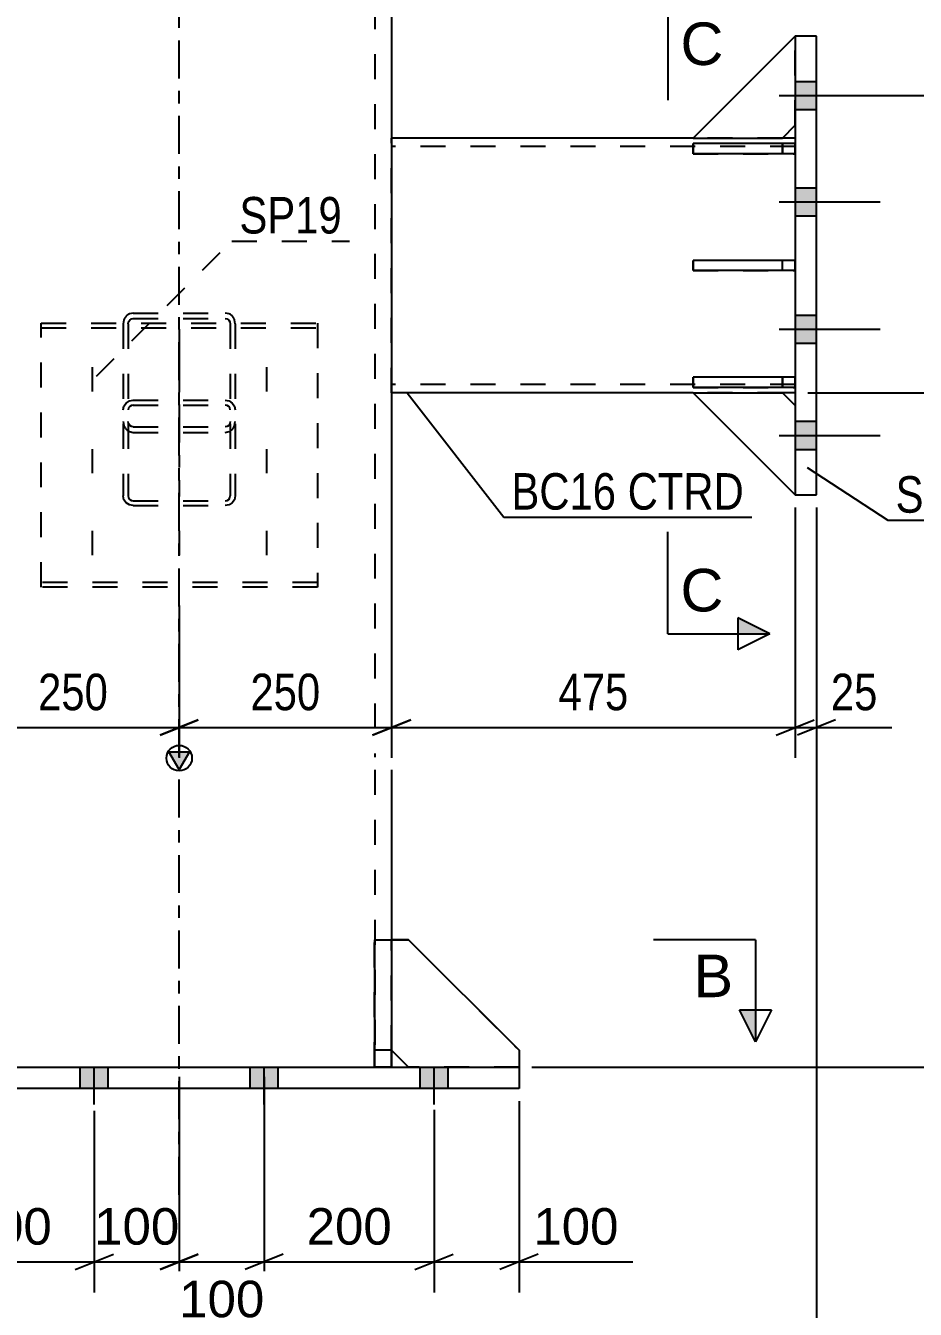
# Model space of a CAD drawing. Header units: millimetres. Extents: x 0 to 2086, y 0 to 594.
# Drawn here: x 147.3 to 217.1, y 198.7 to 299.5 of the extents above; entities that cross this region are included whole.
import ezdxf

# ---------------------------------------------------------------- set-up
doc = ezdxf.new("R2010")
doc.units = ezdxf.units.MM
doc.linetypes.add('DXK_LINE_DOT2', pattern=[3.9198, 1.9599, -1.9599])
doc.linetypes.add('DXK_LINE_DOT3', pattern=[5.9187, 2.979, -0.9799, 0.9799, -0.9799])
doc.styles.add('Arial', font='arial.ttf', dxfattribs={"height": 0.2})
doc.styles.add('Arial Narrow', font='ARIALN.TTF', dxfattribs={"height": 0.2})

# ---------------------------------------------------------------- blocks, each defined once
blk = doc.blocks.new('Part-284858482-1341 - 1225')
at = {"color": 2, "linetype": 'Continuous'}
for p, q in [((132.7, 216.05), (132.7, 217.72)), ((132.7, 217.72), (186.03, 217.72)), ((186.03, 217.72), (186.03, 216.05)), ((186.03, 216.05), (132.7, 216.05))]:
    blk.add_line(p, q, dxfattribs=at)
blk = doc.blocks.new('Part-284858482-1323 - 1225')
at = {"color": 7, "linetype": 'DXK_LINE_DOT2'}
for p, q in [((174.69, 217.72), (174.69, 227.72)), ((174.69, 227.72), (176.03, 227.72)), ((176.03, 227.72), (176.03, 217.72)), ((176.03, 219.05), (174.69, 219.05)), ((176.03, 217.72), (174.69, 217.72))]:
    blk.add_line(p, q, dxfattribs=at)
blk = doc.blocks.new('Part-284858482-1386 - 1225')
at = {"color": 7, "linetype": 'DXK_LINE_DOT2'}
for p, q in [((199.69, 270.64), (206.69, 270.64)), ((207.69, 262.64), (199.69, 270.64)), ((206.69, 270.64), (207.69, 269.64)), ((207.69, 269.64), (207.69, 262.64))]:
    blk.add_line(p, q, dxfattribs=at)
blk = doc.blocks.new('Part-284858482-1322 - 1225')
at = {"color": 2, "linetype": 'Continuous'}
for p, q in [((177.36, 227.72), (176.03, 227.72)), ((186.03, 219.05), (177.36, 227.72)), ((177.36, 217.72), (176.03, 219.05)), ((186.03, 219.05), (186.03, 217.72))]:
    blk.add_line(p, q, dxfattribs=at)
at = {"color": 7, "linetype": 'DXK_LINE_DOT2'}
for p, q in [((176.03, 219.05), (176.03, 227.72)), ((186.03, 217.72), (177.36, 217.72))]:
    blk.add_line(p, q, dxfattribs=at)
blk = doc.blocks.new('Part-284858482-1383 - 1225')
at = {"color": 2, "linetype": 'Continuous'}
for p, q in [((207.69, 298.64), (199.69, 290.64)), ((206.69, 290.64), (207.69, 291.64)), ((199.69, 290.64), (206.69, 290.64))]:
    blk.add_line(p, q, dxfattribs=at)
at = {"color": 7, "linetype": 'DXK_LINE_DOT2'}
blk.add_line((207.69, 291.64), (207.69, 298.64), dxfattribs=at)
blk = doc.blocks.new('Part-284858482-1384 - 1225')
at = {"color": 7, "linetype": 'DXK_LINE_DOT2'}
for p, q in [((207.69, 298.64), (199.69, 290.64)), ((207.69, 291.64), (207.69, 298.64)), ((206.69, 290.64), (207.69, 291.64)), ((199.69, 290.64), (206.69, 290.64))]:
    blk.add_line(p, q, dxfattribs=at)
blk = doc.blocks.new('Part-284858482-1385 - 1225')
at = {"color": 2, "linetype": 'Continuous'}
for p, q in [((199.69, 270.64), (206.69, 270.64)), ((199.69, 270.64), (207.69, 262.64)), ((206.69, 270.64), (207.69, 269.64))]:
    blk.add_line(p, q, dxfattribs=at)
at = {"color": 7, "linetype": 'DXK_LINE_DOT2'}
blk.add_line((207.69, 269.64), (207.69, 262.64), dxfattribs=at)
blk = doc.blocks.new('Part-284858482-1325 - 1225')
at = {"color": 2, "linetype": 'Continuous'}
for p, q in [((174.69, 227.72), (174.69, 217.72)), ((174.69, 227.72), (176.03, 227.72)), ((176.03, 227.72), (176.03, 217.72)), ((176.03, 219.05), (174.69, 219.05)), ((174.69, 217.72), (176.03, 217.72))]:
    blk.add_line(p, q, dxfattribs=at)
blk = doc.blocks.new('Part-284858482-1342 - 1225')
at = {"linetype": 'Continuous'}
blk.add_hatch(color=2, dxfattribs=at).paths.add_polyline_path([(159.36, 241.08), (158.56, 242.48), (160.16, 242.48)])
at = {"color": 7, "linetype": 'DXK_LINE_DOT3'}
for p, q in [((159.36, 242.05), (159.36, 514.97)), ((159.36, 207.72), (159.36, 241.05))]:
    blk.add_line(p, q, dxfattribs=at)
at = {"color": 7, "linetype": 'DXK_LINE_DOT2'}
for p, q in [((174.7, 504.97), (174.7, 242.05)), ((174.7, 241.05), (174.7, 217.72)), ((176.03, 227.72), (176.03, 219.05)), ((142.7, 217.72), (176.03, 217.72))]:
    blk.add_line(p, q, dxfattribs=at)
at = {"color": 2, "linetype": 'Continuous'}
for p, q in [((176.03, 504.97), (176.03, 242.05)), ((159.36, 241.08), (158.56, 242.48)), ((158.56, 242.48), (160.16, 242.48)), ((160.16, 242.48), (159.36, 241.08)), ((176.03, 241.05), (176.03, 227.72)), ((176.03, 217.72), (176.03, 219.05))]:
    blk.add_line(p, q, dxfattribs=at)
blk.add_circle((159.36, 241.98), 1, dxfattribs=at)
blk = doc.blocks.new('Bolt-284858482-1345 - 1225')
at = {"linetype": 'Continuous'}
for points in [[(207.69, 295.07), (207.69, 292.87), (209.36, 292.87), (209.36, 295.07)], [(207.69, 295.07), (207.69, 292.87), (209.36, 292.87), (209.36, 295.07)], [(207.69, 295.07), (207.69, 292.87), (209.36, 292.87), (209.36, 295.07)], [(207.69, 286.74), (207.69, 284.54), (209.36, 284.54), (209.36, 286.74)], [(207.69, 286.74), (207.69, 284.54), (209.36, 284.54), (209.36, 286.74)], [(207.69, 276.74), (207.69, 274.54), (209.36, 274.54), (209.36, 276.74)], [(207.69, 276.74), (207.69, 274.54), (209.36, 274.54), (209.36, 276.74)], [(207.69, 268.41), (207.69, 266.21), (209.36, 266.21), (209.36, 268.41)], [(207.69, 268.41), (207.69, 266.21), (209.36, 266.21), (209.36, 268.41)], [(207.69, 268.41), (207.69, 266.21), (209.36, 266.21), (209.36, 268.41)]]:
    blk.add_hatch(color=1, dxfattribs=at).paths.add_polyline_path(points)
at = {"color": 1, "linetype": 'Continuous'}
for p, q in [((207.69, 295.07), (209.36, 295.07)), ((207.69, 295.07), (209.36, 295.07)), ((207.69, 295.07), (209.36, 295.07)), ((206.43, 293.97), (214.36, 293.97)), ((206.43, 293.97), (214.36, 293.97)), ((206.43, 293.97), (214.36, 293.97)), ((207.69, 292.87), (209.36, 292.87)), ((207.69, 292.87), (209.36, 292.87)), ((207.69, 292.87), (209.36, 292.87)), ((207.69, 286.74), (209.36, 286.74)), ((207.69, 286.74), (209.36, 286.74)), ((206.43, 285.64), (214.36, 285.64)), ((206.43, 285.64), (214.36, 285.64)), ((207.69, 284.54), (209.36, 284.54)), ((207.69, 284.54), (209.36, 284.54)), ((207.69, 276.74), (209.36, 276.74)), ((207.69, 276.74), (209.36, 276.74)), ((206.43, 275.64), (214.36, 275.64)), ((206.43, 275.64), (214.36, 275.64)), ((207.69, 274.54), (209.36, 274.54)), ((207.69, 274.54), (209.36, 274.54)), ((207.69, 268.41), (209.36, 268.41)), ((207.69, 268.41), (209.36, 268.41)), ((207.69, 268.41), (209.36, 268.41)), ((206.43, 267.31), (214.36, 267.31)), ((206.43, 267.31), (214.36, 267.31)), ((206.43, 267.31), (214.36, 267.31)), ((207.69, 266.21), (209.36, 266.21)), ((207.69, 266.21), (209.36, 266.21)), ((207.69, 266.21), (209.36, 266.21))]:
    blk.add_line(p, q, dxfattribs=at)
blk = doc.blocks.new('Bolt-284858482-1349 - 1225')
at = {"linetype": 'Continuous'}
for points in [[(140.46, 217.72), (138.26, 217.72), (138.26, 216.05), (140.46, 216.05)], [(140.46, 217.72), (138.26, 217.72), (138.26, 216.05), (140.46, 216.05)], [(140.46, 217.72), (138.26, 217.72), (138.26, 216.05), (140.46, 216.05)], [(140.46, 217.72), (138.26, 217.72), (138.26, 216.05), (140.46, 216.05)], [(153.8, 217.72), (151.6, 217.72), (151.6, 216.05), (153.8, 216.05)], [(153.8, 217.72), (151.6, 217.72), (151.6, 216.05), (153.8, 216.05)], [(167.13, 217.72), (164.93, 217.72), (164.93, 216.05), (167.13, 216.05)], [(167.13, 217.72), (164.93, 217.72), (164.93, 216.05), (167.13, 216.05)], [(180.46, 217.72), (178.26, 217.72), (178.26, 216.05), (180.46, 216.05)], [(180.46, 217.72), (178.26, 217.72), (178.26, 216.05), (180.46, 216.05)], [(180.46, 217.72), (178.26, 217.72), (178.26, 216.05), (180.46, 216.05)], [(180.46, 217.72), (178.26, 217.72), (178.26, 216.05), (180.46, 216.05)]]:
    blk.add_hatch(color=1, dxfattribs=at).paths.add_polyline_path(points)
at = {"color": 1, "linetype": 'Continuous'}
for p, q in [((138.26, 216.05), (138.26, 217.72)), ((138.26, 216.05), (138.26, 217.72)), ((138.26, 216.05), (138.26, 217.72)), ((138.26, 216.05), (138.26, 217.72)), ((139.36, 214.79), (139.36, 217.72)), ((139.36, 214.79), (139.36, 217.72)), ((139.36, 214.79), (139.36, 217.72)), ((139.36, 214.79), (139.36, 217.72)), ((140.46, 216.05), (140.46, 217.72)), ((140.46, 216.05), (140.46, 217.72)), ((140.46, 216.05), (140.46, 217.72)), ((140.46, 216.05), (140.46, 217.72)), ((151.6, 216.05), (151.6, 217.72)), ((151.6, 216.05), (151.6, 217.72)), ((152.7, 214.79), (152.7, 217.72)), ((152.7, 214.79), (152.7, 217.72)), ((153.8, 216.05), (153.8, 217.72)), ((153.8, 216.05), (153.8, 217.72)), ((164.93, 216.05), (164.93, 217.72)), ((164.93, 216.05), (164.93, 217.72)), ((166.03, 214.79), (166.03, 217.72)), ((166.03, 214.79), (166.03, 217.72)), ((167.13, 216.05), (167.13, 217.72)), ((167.13, 216.05), (167.13, 217.72)), ((178.26, 216.05), (178.26, 217.72)), ((178.26, 216.05), (178.26, 217.72)), ((178.26, 216.05), (178.26, 217.72)), ((178.26, 216.05), (178.26, 217.72)), ((179.36, 214.79), (179.36, 217.72)), ((179.36, 214.79), (179.36, 217.72)), ((179.36, 214.79), (179.36, 217.72)), ((179.36, 214.79), (179.36, 217.72)), ((180.46, 216.05), (180.46, 217.72)), ((180.46, 216.05), (180.46, 217.72)), ((180.46, 216.05), (180.46, 217.72)), ((180.46, 216.05), (180.46, 217.72))]:
    blk.add_line(p, q, dxfattribs=at)
blk = doc.blocks.new('Part-284858482-1391 - 1225')
at = {"color": 7, "linetype": 'DXK_LINE_DOT2'}
for p, q in [((207.69, 271.87), (199.69, 271.87)), ((199.69, 271.87), (199.69, 271.07)), ((199.69, 271.07), (207.69, 271.07)), ((206.69, 271.87), (206.69, 271.07)), ((207.69, 271.07), (207.69, 271.87))]:
    blk.add_line(p, q, dxfattribs=at)
blk = doc.blocks.new('Part-284858482-1392 - 1225')
at = {"color": 7, "linetype": 'DXK_LINE_DOT2'}
for p, q in [((207.69, 281.04), (199.69, 281.04)), ((199.69, 281.04), (199.69, 280.24)), ((199.69, 280.24), (207.69, 280.24)), ((206.69, 280.24), (206.69, 281.04)), ((207.69, 280.24), (207.69, 281.04))]:
    blk.add_line(p, q, dxfattribs=at)
blk = doc.blocks.new('Part-284858482-1393 - 1225')
at = {"color": 7, "linetype": 'DXK_LINE_DOT2'}
for p, q in [((207.69, 290.21), (199.69, 290.21)), ((199.69, 290.21), (199.69, 289.41)), ((206.69, 290.21), (206.69, 289.41)), ((207.69, 289.41), (207.69, 290.21)), ((199.69, 289.41), (207.69, 289.41))]:
    blk.add_line(p, q, dxfattribs=at)
blk = doc.blocks.new('Part-284858482-1394 - 1225')
at = {"color": 2, "linetype": 'Continuous'}
for p, q in [((207.69, 271.87), (199.69, 271.87)), ((199.69, 271.07), (199.69, 271.87)), ((207.69, 271.07), (199.69, 271.07)), ((207.69, 271.87), (207.69, 271.07))]:
    blk.add_line(p, q, dxfattribs=at)
at = {"color": 7, "linetype": 'DXK_LINE_DOT2'}
blk.add_line((206.69, 271.07), (206.69, 271.87), dxfattribs=at)
blk = doc.blocks.new('Part-284858482-1395 - 1225')
at = {"color": 2, "linetype": 'Continuous'}
for p, q in [((207.69, 281.04), (199.69, 281.04)), ((199.69, 280.24), (199.69, 281.04)), ((207.69, 280.24), (199.69, 280.24)), ((207.69, 281.04), (207.69, 280.24))]:
    blk.add_line(p, q, dxfattribs=at)
at = {"color": 7, "linetype": 'DXK_LINE_DOT2'}
blk.add_line((206.69, 280.24), (206.69, 281.04), dxfattribs=at)
blk = doc.blocks.new('Part-284858482-1396 - 1225')
at = {"color": 2, "linetype": 'Continuous'}
for p, q in [((207.69, 290.21), (199.69, 290.21)), ((199.69, 289.41), (199.69, 290.21)), ((207.69, 290.21), (207.69, 289.41)), ((207.69, 289.41), (199.69, 289.41))]:
    blk.add_line(p, q, dxfattribs=at)
at = {"color": 7, "linetype": 'DXK_LINE_DOT2'}
blk.add_line((206.69, 289.41), (206.69, 290.21), dxfattribs=at)
blk = doc.blocks.new('Part-284858482-1426 - 1225')
at = {"color": 2, "linetype": 'Continuous'}
for p, q in [((207.69, 298.64), (207.69, 262.64)), ((209.36, 298.64), (207.69, 298.64)), ((209.36, 262.64), (209.36, 298.64)), ((207.69, 262.64), (209.36, 262.64))]:
    blk.add_line(p, q, dxfattribs=at)
blk = doc.blocks.new('Part-284858482-1473 - 1225')
at = {"color": 7, "linetype": 'DXK_LINE_DOT2'}
for p, q in [((176.03, 219.05), (176.03, 227.72)), ((176.03, 227.72), (177.36, 227.72)), ((177.36, 227.72), (186.03, 219.05)), ((177.36, 217.72), (176.03, 219.05)), ((186.03, 219.05), (186.03, 217.72)), ((186.03, 217.72), (177.36, 217.72))]:
    blk.add_line(p, q, dxfattribs=at)
blk = doc.blocks.new('Part-284858482-1522 - 1225')
at = {"color": 2, "linetype": 'Continuous'}
for p, q in [((199.69, 290.64), (176.03, 290.64)), ((207.69, 290.64), (206.69, 290.64)), ((199.69, 270.64), (176.03, 270.64)), ((207.69, 270.64), (206.69, 270.64))]:
    blk.add_line(p, q, dxfattribs=at)
at = {"color": 7, "linetype": 'DXK_LINE_DOT2'}
for p, q in [((176.03, 270.64), (176.03, 290.64)), ((176.03, 290.64), (176.03, 290.64)), ((206.69, 290.64), (199.69, 290.64)), ((207.69, 290.64), (207.69, 270.64)), ((207.69, 289.97), (176.03, 289.97)), ((207.69, 271.31), (176.03, 271.31)), ((176.03, 270.64), (176.03, 270.64)), ((176.03, 270.64), (176.03, 270.64)), ((206.69, 270.64), (199.69, 270.64))]:
    blk.add_line(p, q, dxfattribs=at)
blk = doc.blocks.new('Part-284858482-16634 - 1225')
at = {"color": 7, "linetype": 'DXK_LINE_DOT2'}
for p, q in [((155.02, 276.38), (154.96, 276.05)), ((154.96, 276.05), (154.96, 262.55)), ((155.36, 276.05), (155.39, 276.22)), ((155.36, 276.05), (155.36, 262.55)), ((155.39, 276.22), (155.48, 276.36)), ((155.76, 276.91), (155.46, 276.84)), ((155.48, 276.36), (155.61, 276.45)), ((155.61, 276.45), (155.76, 276.48)), ((155.76, 276.91), (162.96, 276.91)), ((155.76, 276.48), (162.96, 276.48)), ((163.27, 276.84), (162.96, 276.91)), ((162.96, 276.48), (163.12, 276.45)), ((163.12, 276.45), (163.25, 276.36)), ((163.25, 276.36), (163.33, 276.22)), ((163.33, 276.22), (163.36, 276.05)), ((163.36, 276.05), (163.36, 262.55)), ((163.76, 276.05), (163.7, 276.38)), ((163.76, 276.05), (163.76, 262.55)), ((155.2, 269.84), (155.46, 270.01)), ((155.46, 270.01), (155.76, 270.06)), ((155.76, 270.06), (162.96, 270.06)), ((162.96, 270.06), (163.27, 270.01)), ((163.27, 270.01), (163.53, 269.84)), ((154.96, 269.31), (155.02, 269.6)), ((155.02, 269.6), (155.2, 269.84)), ((155.39, 269.46), (155.36, 269.31)), ((155.48, 269.58), (155.39, 269.46)), ((155.61, 269.66), (155.48, 269.58)), ((155.76, 269.69), (155.61, 269.66)), ((155.76, 269.69), (162.96, 269.69)), ((163.12, 269.66), (162.96, 269.69)), ((163.25, 269.58), (163.12, 269.66)), ((163.33, 269.46), (163.25, 269.58)), ((163.36, 269.31), (163.33, 269.46)), ((163.53, 269.84), (163.7, 269.6)), ((163.7, 269.6), (163.76, 269.31)), ((154.96, 268.39), (155.02, 268.07)), ((155.39, 268.23), (155.36, 268.39)), ((155.48, 268.09), (155.39, 268.23)), ((155.61, 268), (155.48, 268.09)), ((155.76, 267.97), (155.61, 268)), ((155.76, 267.97), (162.96, 267.97)), ((163.12, 268), (162.96, 267.97)), ((163.25, 268.09), (163.12, 268)), ((163.33, 268.23), (163.25, 268.09)), ((163.36, 268.39), (163.33, 268.23)), ((163.7, 268.07), (163.76, 268.39)), ((155.46, 267.61), (155.76, 267.54)), ((155.76, 267.54), (162.96, 267.54)), ((162.96, 267.54), (163.27, 267.61)), ((155.02, 262.26), (154.96, 262.55)), ((155.2, 262.02), (155.02, 262.26)), ((155.46, 261.85), (155.2, 262.02)), ((155.36, 262.55), (155.39, 262.4)), ((155.39, 262.4), (155.48, 262.28)), ((155.48, 262.28), (155.61, 262.2)), ((155.61, 262.2), (155.76, 262.17)), ((155.76, 262.17), (162.96, 262.17)), ((162.96, 262.17), (163.12, 262.2)), ((163.12, 262.2), (163.25, 262.28)), ((163.25, 262.28), (163.33, 262.4)), ((163.53, 262.02), (163.27, 261.85)), ((163.33, 262.4), (163.36, 262.55)), ((163.7, 262.26), (163.53, 262.02)), ((163.76, 262.55), (163.7, 262.26)), ((155.76, 261.8), (155.46, 261.85)), ((155.76, 261.8), (162.96, 261.8)), ((163.27, 261.85), (162.96, 261.8))]:
    blk.add_line(p, q, dxfattribs=at)
at = {"color": 7, "linetype": 'DXK_LINE_DOT3'}
blk.add_line((159.36, 275.64), (159.36, 262.51), dxfattribs=at)
at = {"color": 7, "linetype": 'DXK_LINE_DOT2'}
for centre, start, end in [((155.8, 276.09), 114.32, 159.2417), ((162.93, 276.09), 20.7583, 65.68), ((155.8, 268.36), 200.7583, 245.68), ((162.93, 268.36), 294.32, 339.2417)]:
    blk.add_arc(centre, 0.827, start, end, dxfattribs=at)
blk = doc.blocks.new('Part-284858482-16635 - 1225')
at = {"color": 7, "linetype": 'DXK_LINE_DOT2'}
for p, q in [((148.53, 255.39), (148.53, 276.11)), ((148.53, 276.11), (170.2, 276.11)), ((170.2, 276.11), (170.2, 255.39)), ((148.53, 275.75), (170.2, 275.75)), ((170.2, 255.75), (148.53, 255.75)), ((170.2, 255.39), (148.53, 255.39))]:
    blk.add_line(p, q, dxfattribs=at)
blk = doc.blocks.new('Bolt-284858482-16636 - 1225')
at = {"color": 1, "linetype": 'DXK_LINE_DOT2'}
for p, q in [((152.53, 272.65), (152.53, 270.76)), ((159.36, 272.65), (159.36, 270.76)), ((166.2, 272.65), (166.2, 270.76)), ((152.53, 266.23), (152.53, 264.33)), ((166.2, 266.23), (166.2, 264.33)), ((152.53, 259.81), (152.53, 257.91)), ((159.36, 259.81), (159.36, 257.91)), ((166.2, 259.81), (166.2, 257.91))]:
    blk.add_line(p, q, dxfattribs=at)
blk = doc.blocks.new('StraightDimension-284858482-7668 - 1225')
at = {"color": 7, "linetype": 'Continuous'}
for p, q in [((166.03, 216.96), (166.03, 200.05)), ((179.36, 214.38), (179.36, 200.05)), ((167.53, 203.05), (164.53, 201.85)), ((177.86, 201.85), (180.86, 203.05)), ((166.03, 202.45), (179.36, 202.45))]:
    blk.add_line(p, q, dxfattribs=at)
at = {"color": 0}
blk.add_wipeout([(176.63, 203.2), (176.63, 207.4), (168.76, 207.4), (168.76, 203.2)], dxfattribs=at)
at = {"color": 3, "style": 'Arial'}
blk.add_text('200', height=2.865, dxfattribs=at).set_placement((169.36, 203.8))
blk = doc.blocks.new('StraightDimension-284858482-2008 - 1225')
at = {"color": 7, "linetype": 'Continuous'}
for p, q in [((109.36, 261.64), (109.36, 189.34)), ((209.36, 261.64), (209.36, 189.34)), ((110.86, 192.34), (107.86, 191.14)), ((109.36, 191.74), (209.36, 191.74)), ((207.86, 191.14), (210.86, 192.34))]:
    blk.add_line(p, q, dxfattribs=at)
at = {"color": 0}
blk.add_wipeout([(163.62, 192.49), (163.62, 196.69), (155.1, 196.69), (155.1, 192.49)], dxfattribs=at)
at = {"color": 3, "style": 'Arial Narrow'}
blk.add_text('1500', height=2.863, dxfattribs=at).set_placement((155.7, 193.09))
blk = doc.blocks.new('StraightDimension-284858482-7670 - 1225')
at = {"color": 7, "linetype": 'Continuous'}
for p, q in [((159.36, 216.96), (159.36, 200.05)), ((152.7, 214.31), (152.7, 200.05)), ((151.2, 201.85), (154.2, 203.05)), ((160.86, 203.05), (157.86, 201.85)), ((152.7, 202.45), (159.36, 202.45))]:
    blk.add_line(p, q, dxfattribs=at)
at = {"color": 0}
blk.add_wipeout([(159.96, 203.2), (159.96, 207.4), (152.09, 207.4), (152.09, 203.2)], dxfattribs=at)
at = {"color": 3, "style": 'Arial'}
blk.add_text('100', height=2.865, dxfattribs=at).set_placement((152.69, 203.8))
blk = doc.blocks.new('StraightDimension-284858482-1707 - 1225')
at = {"color": 7, "linetype": 'Continuous'}
blk.add_line((213.69, 293.97), (280.18, 293.97), dxfattribs=at)
blk = doc.blocks.new('StraightDimension-284858482-1716 - 1225')
at = {"color": 7, "linetype": 'Continuous'}
for p, q in [((270.34, 292.47), (269.14, 295.47)), ((213.69, 293.97), (280.18, 293.97)), ((269.74, 270.64), (269.74, 293.97)), ((269.14, 272.14), (270.34, 269.14)), ((208.69, 270.64), (280.18, 270.64))]:
    blk.add_line(p, q, dxfattribs=at)
at = {"color": 0}
blk.add_wipeout([(268.99, 285.65), (264.79, 285.65), (264.79, 278.96), (268.99, 278.96)], dxfattribs=at)
at = {"color": 3, "style": 'Arial Narrow'}
blk.add_text('350', height=2.863, rotation=90.0002, dxfattribs=at).set_placement((268.39, 279.56))
at = {"color": 0, "linetype": 'Continuous'}
blk.add_wipeout([(280.78, 294.57), (280.78, 298.77), (270.44, 298.77), (270.44, 294.57)], dxfattribs=at)
at = {"color": 3, "linetype": 'Continuous', "style": 'Arial Narrow'}
blk.add_text('10758', height=2.863, dxfattribs=at).set_placement((271.04, 295.17))
blk = doc.blocks.new('StraightDimension-284858482-1725 - 1225')
at = {"color": 7, "linetype": 'Continuous'}
for p, q in [((270.34, 269.14), (269.14, 272.14)), ((208.69, 270.64), (280.18, 270.64)), ((269.74, 217.72), (269.74, 270.64)), ((269.14, 219.22), (270.34, 216.22)), ((187.03, 217.72), (272.87, 217.72))]:
    blk.add_line(p, q, dxfattribs=at)
at = {"color": 0}
blk.add_wipeout([(268.99, 249.35), (264.79, 249.35), (264.79, 239.01), (268.99, 239.01)], dxfattribs=at)
at = {"color": 3, "style": 'Arial Narrow'}
blk.add_text('10408', height=2.863, rotation=90.0002, dxfattribs=at).set_placement((268.39, 239.61))
at = {"color": 0, "linetype": 'Continuous'}
for points in [[(280.78, 271.24), (280.78, 275.44), (270.44, 275.44), (270.44, 271.24)], [(273.47, 218.32), (273.47, 222.52), (270.44, 222.52), (270.44, 218.32)]]:
    blk.add_wipeout(points, dxfattribs=at)
at = {"color": 3, "linetype": 'Continuous', "style": 'Arial Narrow'}
for s, height, p in [('10408', 2.863, (271.04, 271.84)), ('0', 2.86, (271.04, 218.92))]:
    blk.add_text(s, height=height, dxfattribs=at).set_placement(p)
blk = doc.blocks.new('StraightDimension-284858482-7667 - 1225')
at = {"color": 7, "linetype": 'Continuous'}
for p, q in [((186.03, 215.05), (186.03, 200.05)), ((179.36, 214.38), (179.36, 200.05)), ((177.86, 201.85), (180.86, 203.05)), ((187.53, 203.05), (184.53, 201.85)), ((179.36, 202.45), (186.03, 202.45)), ((186.03, 202.45), (194.95, 202.45)), ((186.03, 202.45), (194.95, 202.45))]:
    blk.add_line(p, q, dxfattribs=at)
at = {"color": 0}
blk.add_wipeout([(194.43, 203.2), (194.43, 207.4), (186.55, 207.4), (186.55, 203.2)], dxfattribs=at)
at = {"color": 3, "style": 'Arial'}
blk.add_text('100', height=2.865, dxfattribs=at).set_placement((187.15, 203.8))
blk = doc.blocks.new('StraightDimension-284858482-7669 - 1225')
at = {"color": 7, "linetype": 'Continuous'}
for p, q in [((159.36, 216.96), (159.36, 199.6)), ((166.03, 216.96), (166.03, 199.6)), ((157.86, 201.85), (160.86, 203.05)), ((167.53, 203.05), (164.53, 201.85)), ((159.36, 202.45), (166.03, 202.45))]:
    blk.add_line(p, q, dxfattribs=at)
at = {"color": 0}
blk.add_wipeout([(166.63, 197.5), (166.63, 201.7), (158.76, 201.7), (158.76, 197.5)], dxfattribs=at)
at = {"color": 3, "style": 'Arial'}
blk.add_text('100', height=2.865, dxfattribs=at).set_placement((159.36, 198.1))
blk = doc.blocks.new('StraightDimension-284858482-7671 - 1225')
at = {"color": 7, "linetype": 'Continuous'}
for p, q in [((139.36, 214.31), (139.36, 200.05)), ((152.7, 214.31), (152.7, 200.05)), ((140.86, 203.05), (137.86, 201.85)), ((151.2, 201.85), (154.2, 203.05)), ((139.36, 202.45), (152.7, 202.45))]:
    blk.add_line(p, q, dxfattribs=at)
at = {"color": 0}
blk.add_wipeout([(149.96, 203.2), (149.96, 207.4), (142.09, 207.4), (142.09, 203.2)], dxfattribs=at)
at = {"color": 3, "style": 'Arial'}
blk.add_text('200', height=2.865, dxfattribs=at).set_placement((142.69, 203.8))
blk = doc.blocks.new('StraightDimension-284858482-9655 - 1225')
at = {"color": 7, "linetype": 'Continuous'}
for p, q in [((207.69, 261.64), (207.69, 241.99)), ((209.36, 261.64), (209.36, 241.99)), ((206.19, 243.79), (209.19, 244.99)), ((210.86, 244.99), (207.86, 243.79)), ((207.69, 244.39), (209.36, 244.39)), ((209.36, 244.39), (215.27, 244.39)), ((209.36, 244.39), (215.27, 244.39))]:
    blk.add_line(p, q, dxfattribs=at)
at = {"color": 0}
blk.add_wipeout([(214.74, 245.14), (214.74, 249.34), (209.89, 249.34), (209.89, 245.14)], dxfattribs=at)
at = {"color": 3, "style": 'Arial Narrow'}
blk.add_text('25', height=2.863, dxfattribs=at).set_placement((210.49, 245.74))
blk = doc.blocks.new('StraightDimension-284858482-9656 - 1225')
at = {"color": 7, "linetype": 'Continuous'}
for p, q in [((207.69, 261.64), (207.69, 241.99)), ((176.03, 250.98), (176.03, 241.99)), ((177.53, 244.99), (174.53, 243.79)), ((206.19, 243.79), (209.19, 244.99)), ((176.03, 244.39), (207.69, 244.39))]:
    blk.add_line(p, q, dxfattribs=at)
at = {"color": 0}
blk.add_wipeout([(195.2, 245.14), (195.2, 249.34), (188.52, 249.34), (188.52, 245.14)], dxfattribs=at)
at = {"color": 3, "style": 'Arial Narrow'}
blk.add_text('475', height=2.863, dxfattribs=at).set_placement((189.12, 245.74))
blk = doc.blocks.new('StraightDimension-284858482-9657 - 1225')
at = {"color": 7, "linetype": 'Continuous'}
for p, q in [((159.36, 253.95), (159.36, 241.99)), ((176.03, 250.98), (176.03, 241.99)), ((160.86, 244.99), (157.86, 243.79)), ((174.53, 243.79), (177.53, 244.99)), ((159.36, 244.39), (176.03, 244.39))]:
    blk.add_line(p, q, dxfattribs=at)
at = {"color": 0}
blk.add_wipeout([(171.04, 245.14), (171.04, 249.34), (164.35, 249.34), (164.35, 245.14)], dxfattribs=at)
at = {"color": 3, "style": 'Arial Narrow'}
blk.add_text('250', height=2.863, dxfattribs=at).set_placement((164.95, 245.74))
blk = doc.blocks.new('StraightDimension-284858482-9658 - 1225')
at = {"color": 7, "linetype": 'Continuous'}
for p, q in [((142.69, 269.64), (142.69, 241.99)), ((159.36, 253.95), (159.36, 241.99)), ((144.19, 244.99), (141.19, 243.79)), ((157.86, 243.79), (160.86, 244.99)), ((142.69, 244.39), (159.36, 244.39))]:
    blk.add_line(p, q, dxfattribs=at)
at = {"color": 0}
blk.add_wipeout([(154.37, 245.14), (154.37, 249.34), (147.69, 249.34), (147.69, 245.14)], dxfattribs=at)
at = {"color": 3, "style": 'Arial Narrow'}
blk.add_text('250', height=2.863, dxfattribs=at).set_placement((148.29, 245.74))
blk = doc.blocks.new('SectionMark-284858482-8418 - 1225')
at = {"linetype": 'Continuous'}
for points in [[(112.74, 222.22), (113.99, 222.22), (112.74, 219.72)], [(203.32, 222.22), (204.57, 222.22), (204.57, 219.72)]]:
    blk.add_hatch(color=6, dxfattribs=at).paths.add_polyline_path(points)
at = {"color": 6, "linetype": 'Continuous'}
for p, q in [((112.74, 227.72), (120.74, 227.72)), ((112.74, 227.72), (112.74, 219.72)), ((204.57, 227.72), (196.57, 227.72)), ((204.57, 227.72), (204.57, 219.72)), ((112.74, 219.72), (111.49, 222.22)), ((113.99, 222.22), (111.49, 222.22)), ((112.74, 219.72), (113.99, 222.22)), ((203.32, 222.22), (205.82, 222.22)), ((204.57, 219.72), (203.32, 222.22)), ((205.82, 222.22), (204.57, 219.72))]:
    blk.add_line(p, q, dxfattribs=at)
at = {"color": 0, "linetype": 'Continuous'}
for points in [[(117.6, 223.22), (117.6, 226.72), (114.49, 226.72), (114.49, 223.22)], [(202.82, 223.22), (202.82, 226.72), (199.71, 226.72), (199.71, 223.22)]]:
    blk.add_wipeout(points, dxfattribs=at)
at = {"color": 3, "linetype": 'Continuous', "style": 'Arial'}
for p in [(114.49, 223.22), (199.71, 223.22)]:
    blk.add_text('B', height=3.34, dxfattribs=at).set_placement(p)
blk = doc.blocks.new('Mark-284858482-1422 - 1225')
at = {"color": 30, "linetype": 'Continuous'}
for p, q in [((208.62, 264.78), (214.97, 260.64)), ((214.97, 260.64), (222.39, 260.64))]:
    blk.add_line(p, q, dxfattribs=at)
at = {"color": 0}
blk.add_wipeout([(221.79, 261.24), (221.79, 264.24), (215.57, 264.24), (215.57, 261.24)], dxfattribs=at)
blk.add_wipeout([(221.79, 261.24), (221.79, 264.24), (215.57, 264.24), (215.57, 261.24)], dxfattribs=at)
at = {"color": 3, "style": 'Arial Narrow'}
blk.add_text('SP5', height=2.863, dxfattribs=at).set_placement((215.57, 261.24))
blk = doc.blocks.new('SectionMark-284858482-9453 - 1225')
at = {"linetype": 'Continuous'}
for points in [[(203.19, 300.37), (203.19, 301.62), (205.69, 301.62)], [(203.19, 251.74), (203.19, 252.99), (205.69, 251.74)]]:
    blk.add_hatch(color=6, dxfattribs=at).paths.add_polyline_path(points)
at = {"color": 6, "linetype": 'Continuous'}
for p, q in [((203.19, 300.37), (203.19, 302.87)), ((203.19, 302.87), (205.69, 301.62)), ((197.69, 301.62), (197.69, 293.62)), ((197.69, 301.62), (205.69, 301.62)), ((205.69, 301.62), (203.19, 300.37)), ((197.69, 251.74), (197.69, 259.74)), ((205.69, 251.74), (203.19, 252.99)), ((203.19, 252.99), (203.19, 250.49)), ((197.69, 251.74), (205.69, 251.74)), ((205.69, 251.74), (203.19, 250.49))]:
    blk.add_line(p, q, dxfattribs=at)
at = {"color": 0, "linetype": 'Continuous'}
for points in [[(202.06, 296.37), (202.06, 299.87), (198.69, 299.87), (198.69, 296.37)], [(202.06, 253.49), (202.06, 256.99), (198.69, 256.99), (198.69, 253.49)]]:
    blk.add_wipeout(points, dxfattribs=at)
at = {"color": 3, "linetype": 'Continuous', "style": 'Arial'}
for p in [(198.69, 296.37), (198.69, 253.49)]:
    blk.add_text('C', height=3.34, dxfattribs=at).set_placement(p)
blk = doc.blocks.new('Mark-284858482-7439 - 1225')
at = {"color": 30, "linetype": 'Continuous'}
for p, q in [((177.26, 270.64), (184.83, 260.88)), ((184.83, 260.88), (204.28, 260.88))]:
    blk.add_line(p, q, dxfattribs=at)
at = {"color": 0}
for points in [[(193.65, 261.48), (193.65, 264.48), (185.43, 264.48), (185.43, 261.48)], [(203.68, 261.48), (203.68, 264.48), (194.55, 264.48), (194.55, 261.48)]]:
    blk.add_wipeout(points, dxfattribs=at)
for points in [[(193.65, 261.48), (193.65, 264.48), (185.43, 264.48), (185.43, 261.48)], [(203.68, 261.48), (203.68, 264.48), (194.55, 264.48), (194.55, 261.48)]]:
    blk.add_wipeout(points, dxfattribs=at)
at = {"color": 3, "style": 'Arial Narrow'}
for s, p in [('BC16', (185.43, 261.48)), ('CTRD', (194.55, 261.48))]:
    blk.add_text(s, height=2.863, dxfattribs=at).set_placement(p)
blk = doc.blocks.new('Mark-284858482-16667 - 1225')
at = {"color": 30, "linetype": 'DXK_LINE_DOT2'}
for p, q in [((152.88, 271.95), (163.49, 282.55)), ((163.49, 282.55), (172.73, 282.55))]:
    blk.add_line(p, q, dxfattribs=at)
at = {"color": 0}
blk.add_wipeout([(172.13, 283.15), (172.13, 286.15), (164.09, 286.15), (164.09, 283.15)], dxfattribs=at)
blk.add_wipeout([(172.13, 283.15), (172.13, 286.15), (164.09, 286.15), (164.09, 283.15)], dxfattribs=at)
at = {"color": 3, "style": 'Arial Narrow'}
blk.add_text('SP19', height=2.863, dxfattribs=at).set_placement((164.09, 283.15))

msp = doc.modelspace()

# ---------------------------------------------------------------- block references
for name in ['Part-284858482-1342 - 1225', 'Part-284858482-1383 - 1225', 'Part-284858482-1384 - 1225', 'Part-284858482-1426 - 1225', 'Bolt-284858482-1345 - 1225', 'Part-284858482-1522 - 1225', 'Part-284858482-1393 - 1225', 'Part-284858482-1396 - 1225', 'Part-284858482-1392 - 1225', 'Part-284858482-1395 - 1225', 'Part-284858482-16635 - 1225', 'Part-284858482-16634 - 1225', 'Bolt-284858482-16636 - 1225', 'Part-284858482-1391 - 1225', 'Part-284858482-1394 - 1225', 'Part-284858482-1386 - 1225', 'Part-284858482-1385 - 1225', 'Part-284858482-1323 - 1225', 'Part-284858482-1325 - 1225', 'Part-284858482-1322 - 1225', 'Part-284858482-1473 - 1225', 'Part-284858482-1341 - 1225', 'Bolt-284858482-1349 - 1225']:
    msp.add_blockref(name, (0, 0))

# ---------------------------------------------------------------- next in the draw order: block references
for name in ['StraightDimension-284858482-1707 - 1225', 'Mark-284858482-16667 - 1225', 'StraightDimension-284858482-7668 - 1225']:
    msp.add_blockref(name, (0, 0))

# ---------------------------------------------------------------- next in the draw order: block references
for name in ['StraightDimension-284858482-1716 - 1225', 'StraightDimension-284858482-2008 - 1225']:
    msp.add_blockref(name, (0, 0))

# ---------------------------------------------------------------- next in the draw order: block references
for name in ['StraightDimension-284858482-1725 - 1225', 'StraightDimension-284858482-7670 - 1225', 'StraightDimension-284858482-7667 - 1225']:
    msp.add_blockref(name, (0, 0))

# ---------------------------------------------------------------- next in the draw order: block references
for name in ['StraightDimension-284858482-9655 - 1225', 'SectionMark-284858482-8418 - 1225', 'StraightDimension-284858482-7669 - 1225', 'StraightDimension-284858482-7671 - 1225']:
    msp.add_blockref(name, (0, 0))

# ---------------------------------------------------------------- next in the draw order: block references
msp.add_blockref('StraightDimension-284858482-9656 - 1225', (0, 0))

# ---------------------------------------------------------------- next in the draw order: block references
for name in ['SectionMark-284858482-9453 - 1225', 'Mark-284858482-1422 - 1225', 'StraightDimension-284858482-9657 - 1225']:
    msp.add_blockref(name, (0, 0))

# ---------------------------------------------------------------- next in the draw order: block references
for name in ['Mark-284858482-7439 - 1225', 'StraightDimension-284858482-9658 - 1225']:
    msp.add_blockref(name, (0, 0))

doc.saveas('drawing.dxf')
